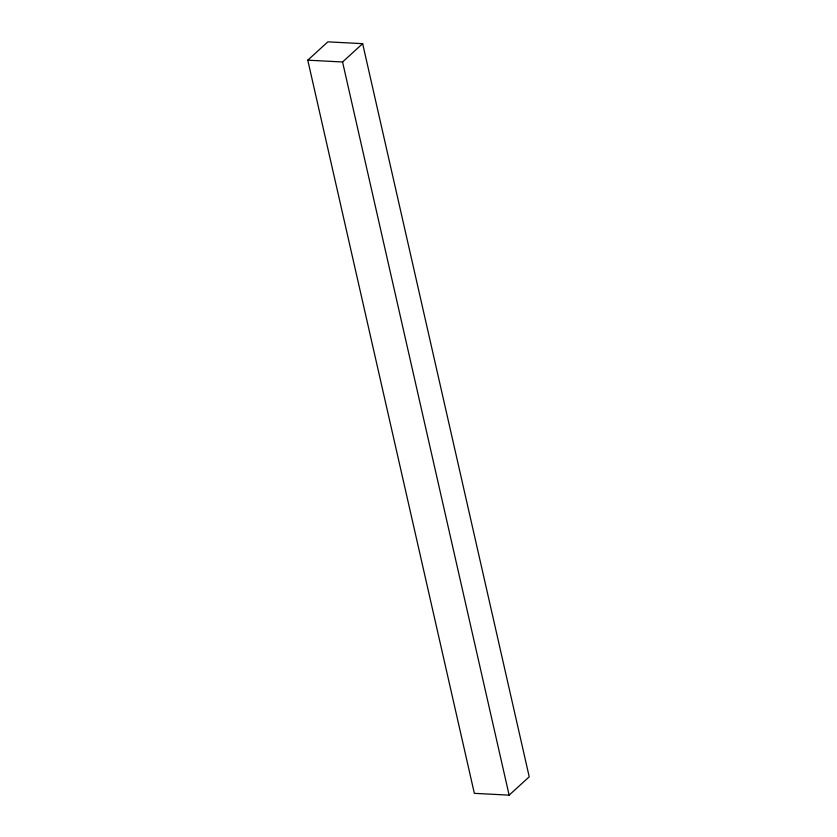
<?xml version="1.0" encoding="UTF-8"?>
<svg xmlns="http://www.w3.org/2000/svg" width="837" height="837" viewBox="0 0 837 837"><rect width="100%" height="100%" fill="white"/><g stroke="black" fill="none" stroke-linecap="round" stroke-linejoin="round"><path stroke-width="1.26" d="M307.775 60.18L327.863 41.85L362.651 43.66L529.225 776.82L509.137 795.15L474.349 793.34L307.775 60.18L342.563 61.98L362.651 43.66M342.563 61.98L509.137 795.15"/></g></svg>
